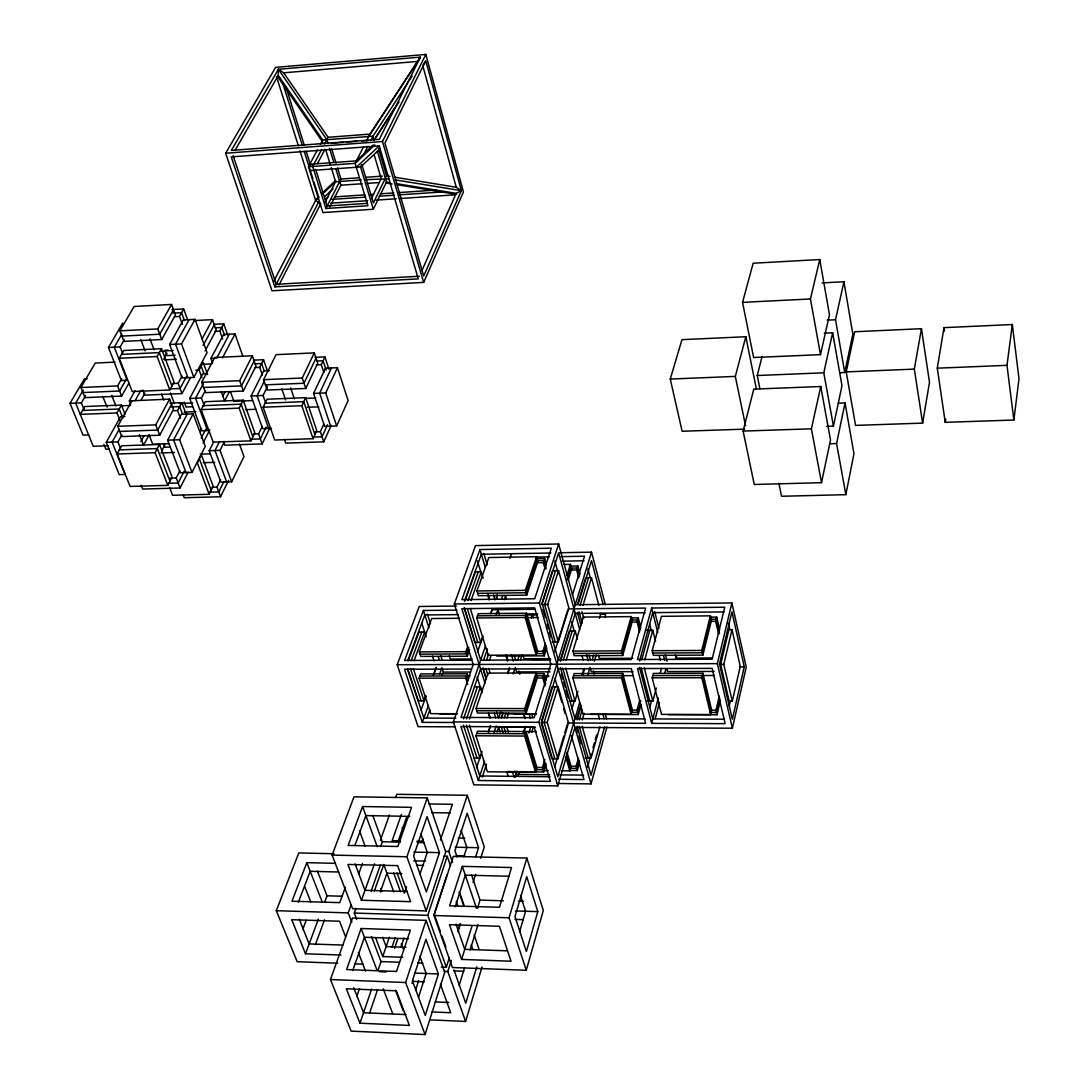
<?xml version="1.0" encoding="UTF-8"?>
<svg xmlns="http://www.w3.org/2000/svg" width="1089" height="1089" viewBox="0 0 1089 1089"><rect width="100%" height="100%" fill="white"/><g stroke="black" fill="none" stroke-linecap="round" stroke-linejoin="round"><path stroke-width="1.5" d="M234.979 150.418L278.294 75.454L278.389 69.288L420.422 57.118L379.312 139.324L231.358 150.418L278.389 69.288L283.698 72.813L328.116 137.282L369.974 134.11L420.422 57.118L368.763 136.506M1013.873 420.027L1018.991 378.768L1012.321 324.522L943.986 327.653L937.289 368.177L945.238 422.355L1013.873 420.027L1006.985 365.346L1012.321 324.522M945.238 422.355L945.756 419.074M922.628 423.117L929.489 382.253L921.457 328.687L854.674 331.75L846.221 371.894L855.546 425.391L922.628 423.117L914.324 369.117L921.457 328.687M778.88 483.203L781.507 496.271L845.84 494.665L853.953 453.705L845.023 402.944L838.271 403.189M845.84 494.665L836.583 443.536L845.023 402.944M821.514 482.686L830.512 439.983L820.752 386.513L753.792 389.127L743.12 431.094L754.255 484.469L821.514 482.686L811.4 428.807L820.752 386.513M826.714 426.371L833.439 426.139L841.974 385.669L832.649 332.758L824.278 333.139M839.701 372.737L844.751 372.533L852.85 334.105L843.934 281.779L822.141 282.909M833.439 426.139L823.788 372.806L832.649 332.758M844.751 372.533L835.535 319.758L843.934 281.779M820.507 354.646L829.478 314.748L819.758 259.55L753.166 263.225L742.548 302.374L753.629 357.519L820.507 354.646L810.434 298.958L819.758 259.55M732.38 728.228L746.237 667.108L731.89 602.938L575.278 604.708L558.643 543.983L475.539 545.603L454.331 603.987L473.225 664.467L453.378 721.939L473.824 784.829L557.786 785.904L574.924 727.438L732.38 728.228L717.352 663.637L731.89 602.938M744.263 666.863L732.353 719.23L719.502 663.895L731.931 611.841L744.263 666.863L739.73 666.876M729.181 706.121L730.311 701.221M732.284 701.262L740.275 666.386L731.999 629.673L728.922 629.687L720.659 664.413L729.194 701.262L732.284 701.262L723.777 664.399L731.999 629.673M668.36 714.643L717.011 714.792L715.936 710.287L719.298 696.048M719.829 698.294L716.48 712.546L709.756 712.519M717.011 714.792L720.346 700.54M710.641 714.561L711.689 710.096L702.922 673.301L653.373 673.41L652.188 677.821L661.527 714.398L710.641 714.561L701.847 677.739L702.922 673.301M718.59 634.043L715.65 621.315L716.685 617.082L710.014 617.15M702.881 655.129L701.765 650.446L710.341 615.843L661.445 616.32L652.175 650.705L653.359 655.36L702.881 655.129L711.43 620.512L710.341 615.843M710.886 618.184L702.323 652.787L652.774 653.032M759.904 388.719L757.25 375.514L762.096 356.43M712.492 657.96L676.065 658.11L676.609 656M655.265 718.549L659.471 702.337M651.685 723.355L637.473 668.564L712.152 668.36L725.151 723.668L651.685 723.355L658.341 697.872M664.685 673.574L665.964 668.728M649.779 707.578L651.481 701.098M646.784 701.139L652.828 701.153L656.286 688.003M660.193 673.206L661.486 668.278M745.557 425.799L735.32 376.413L745.829 336.732L681.959 339.659L670.266 379.054L682.122 431.258L744.563 429.148M590.592 714.384L638.249 714.547L637.079 710.082L639.733 700.241M640.754 700.826L637.664 712.315L631.089 712.301M638.249 714.547L640.89 704.692M631.157 714.302L632.355 709.892L622.717 673.465L574.189 673.574L572.868 677.943L583.051 714.153L631.157 714.302L621.492 677.862L622.717 673.465M641.734 659.771L649.779 630.313M644.783 659.757L652.787 630.286L646.771 630.34M639.57 660.941L652.787 612.644L724.09 611.923M651.63 608.016L637.473 659.512L712.124 659.213L724.73 607.226L651.63 608.016L657.729 632.45M557.364 783.481L591.014 783.889L606.954 726.962M639.624 631.892L637.092 622.01L638.263 617.831L631.484 617.899M622.731 655.496L632.382 621.234L631.198 616.619L583.296 617.082L572.95 651.113L574.23 655.714L622.731 655.496L621.506 650.854L631.198 616.619M604.613 726.88L591.041 775.232L577.143 726.322M587.488 767.105L591.136 754.228M592.961 747.789L594.335 742.957M595.247 739.73L596.609 734.912M585.256 757.862L591.082 757.917L599.862 726.839M631.783 618.92L622.118 653.182L573.59 653.414M526.273 970.272L543.316 910.418L526.831 858.05L453.283 856.403L433.967 915.509L452.384 967.508L526.273 970.272L509.067 917.796L526.831 858.05M569.125 770.468L577.333 770.549L579.675 762.382M537.803 911.602L526.368 951.487L514.988 916.516L526.736 876.686L537.803 911.602L515.533 910.949M577.333 770.549L576.108 766.302L578.45 758.135M579.062 760.258L576.721 768.426L570.146 768.358M561.556 770.781L569.833 770.862L571.112 766.479L566.988 752.295M579.266 719.897L582.125 710.11M519.535 931.953L525.565 911.248L520.474 895.389M582.207 719.911L584.099 713.377M579.675 702.596L557.813 776.852L541.696 722.361L558.194 668.796L631.321 668.578L645.627 723.327L567.723 722.987M587.692 675.343L590.047 667.326M592.239 659.893L593.682 655.006M604.735 617.477L605.688 614.21L599.998 614.278M576.802 718.25L580.151 706.843M577.156 719.856L581.39 705.427M594.376 661.146L596.255 654.72M554.655 766.996L563.857 736.028M564.823 732.761L567.246 724.621M571.875 708.993L574.733 699.383M581.866 675.357L583.772 668.945M558.14 686.723L547.209 722.47L541.097 722.443L551.824 758.72L557.881 758.774L568.512 722.905L558.14 686.723L552.096 686.737L541.587 720.823M569.084 701.03L575.006 701.03L577.891 691.27M582.724 675.003L584.657 668.496M599.535 618.307L600.978 613.42M545.044 763.226L543.084 769.746L534.849 769.651M507.542 771.557L543.751 771.951L546.202 763.825M430.06 1019.862L465.602 1021.455L482.046 967.018M543.751 771.951L542.417 767.514L544.881 759.387M535.584 772.305L536.972 767.718L526.041 731.481L524.612 736.055L535.584 772.305L487.409 771.774L475.92 735.756L477.445 731.209L536.387 731.631M476.791 966.869L465.738 1003.2L453.963 969.918M555.118 686.737L544.146 722.456L554.846 758.747M563.299 660.084L572.242 630.926M580.11 605.293L588.577 577.728M566.28 660.07L575.196 630.899L569.302 630.939L560.318 660.097M583.037 605.266L591.463 577.687L585.691 577.769L577.687 603.701M459.163 985.354L464.513 968.012M470.149 949.976L477.962 924.67M560.522 661.241L575.251 613.434L645.096 612.726M578.028 604.422L591.504 560.658L603.115 604.477M461.613 959.423L449.458 924.697L499.402 926.276L511 961.206L461.613 959.423L472.109 925.623M477.527 908.199L480.045 900.113L471.578 874.916M557.786 785.904L538.919 722.306L591.518 552.164L559.855 552.736M515.083 777.287L516.989 771.189M528.927 732.911L530.915 726.526M554.682 651.889L567.587 610.507M572.406 595.057L584.521 556.22L561.066 556.629M552.273 641.966L558.303 641.938L568.88 607.989L558.548 570.609L552.545 570.704L541.601 604.477L547.685 604.395L558.548 570.609M518.296 775.409L519.276 772.224M531.691 732.325L533.174 727.534M523.305 732.87L525.306 726.499M523.714 732.951L525.742 726.472M545.085 685.825L542.798 677.998L544.16 673.642L535.679 673.655M578.844 578.082L576.653 569.996L577.891 566.035L569.452 566.171M526.123 713.2L537.381 677.576L536.033 672.975L488.063 673.084L476.111 708.463L477.567 713.05L526.123 713.2L524.748 708.585L536.033 672.975M496.734 656.068L544.241 655.85L546.787 647.778M568.131 580.219L571.698 568.894L570.473 564.361L563.911 564.47M425.064 1034.55L444.707 972.327L426.112 920.355L352.496 918.068L330.471 979.528L351.107 1031.106L425.064 1034.55L405.639 982.523L426.112 920.355M441.249 967.086L446.299 967.277L449.321 957.68M457.911 930.496L459.926 924.112M473.089 882.389L475.634 874.344M480.712 858.241L484.265 846.983L467.304 795.297L396.859 794.303L395.715 797.488M458.02 931.558L460.511 923.663M465.602 1021.455L447.81 971.524L451.336 960.335M438.418 973.974L425.241 1015.438L412.391 980.753L425.935 939.317L438.418 973.974L414.446 973.049M475.58 857.084L478.561 847.705L467.167 813.238L454.916 850.7L457.04 856.975M544.241 655.85L542.921 651.263L545.48 643.191M566.879 575.673L570.473 564.361M536.7 675.275L525.442 710.899L476.846 710.763M546.134 645.491L543.574 653.563L536.782 653.591M566.988 579.566L571.085 566.634M455.202 906.742L465.302 875.148L509.298 876.25M536.115 655.006L537.503 650.678L526.627 613.202L478.262 613.692L476.764 617.98L488.185 655.238L536.115 655.006L525.197 617.517L526.627 613.202M507.052 717.991L508.617 713.145M555.553 570.663L544.65 604.436L555.281 641.952M418.462 997.388L426.167 973.498L419.864 956.196M463.819 856.825L466.841 847.46L461.083 830.254M462.321 866.354L449.621 905.817L499.511 907.273L511.531 867.525L462.321 866.354L476.492 908.24M591.014 783.889L539.436 603.007L558.643 543.983M415.59 990.051L418.639 980.658M504.18 717.978L505.745 713.145M447.062 874.698L434.198 914.079L440.324 931.394M412.064 983.476L413.085 980.345M478.33 780.5L460.906 726.554L534.127 726.908L550.394 781.371L478.33 780.5L484.564 761.415M494.052 732.366L496.162 725.9M500.709 712.002L498.639 718.345L496.679 712.029M513.164 673.9L515.233 667.557L516.54 671.927L550.163 671.845M517.643 660.193L519.222 655.347M531.378 618.184L532.426 614.945L533.256 617.844M501.308 717.964L502.873 713.132M482.291 777.124L486.497 764.206M497.006 731.903L498.585 727.071L535.461 727.248M501.553 717.964L503.104 713.2M520.515 659.703L522.094 654.857M474.014 757.998L479.936 758.053L482.059 751.601M488.43 732.244L490.554 725.791M507.76 673.533L509.353 668.7M426.194 910.894L445.714 851.857L427.242 797.897L353.993 796.835L332.118 855.083L352.618 908.702L426.194 910.894L406.905 856.771L427.242 797.897M545.113 569.111L543.288 562.632L544.65 558.521L536.196 558.671M446.299 967.277L427.773 915.318L447.225 856.267L443.876 856.185M452.548 862.461L448.804 851.475L467.304 795.297M476.533 767.813L480.78 754.908M488.226 732.325L490.349 725.873M507.978 672.335L509.543 667.571M439.466 852.646L426.371 891.986L413.602 855.927L427.065 816.655L439.466 852.646L413.943 852.088M537.231 559.065L526.028 592.729L477.676 593.355M526.708 595.111L537.898 561.434L536.564 556.683L488.825 557.541L476.955 590.973L478.398 595.724L526.708 595.111L525.334 590.333L536.564 556.683M440.432 840.123L452.398 804.308L428.835 803.941M400.861 947.321L404.005 937.942M394.586 948.328L397.757 938.936M419.85 874.372L427.283 852.388L420.749 833.63M466.541 718.903L477.472 686.764M486.456 660.383L488.634 653.972M369.552 1013.287L377.597 989.588M391.958 947.239L395.144 937.86M469.536 718.917L480.44 686.764L474.518 686.764M489.383 660.383L491.016 655.564M463.546 718.89L480.562 669.014L550.503 668.809M483.53 660.397L487.423 648.921M504.248 599.753L505.623 595.642M359.969 1023.197L346.343 988.771L396.328 990.813L409.41 1025.443L359.969 1023.197L371.648 989.016M378.074 970.204L381.014 961.56L371.526 936.554M402.739 957.285L382.729 956.55L389.331 937.221M406.524 886.841L404.373 893.171L397.036 872.902M421.879 841.906L422.913 838.857M485.49 645.94L460.974 717.433L534.168 717.705L550.843 664.208L534.672 607.866L461.818 608.669L484.973 683.211M496.298 614.4L497.932 609.677L499.279 614.196M501.539 599.154L502.628 595.942M464.35 608.588L474.845 642.469L480.739 642.428L482.958 636.03M490.69 613.624L492.351 608.819M477.431 652.284L482.332 638.1M491.044 612.889L492.133 609.731L534.672 609.282M496.271 597.752L497.36 594.594M509.883 558.344L511.517 553.62M467.698 684.328L465.738 678.12L467.222 673.805L420.653 673.914L419.088 678.188L430.849 713.663L457.23 713.744M356.797 996.408L359.52 988.526M459.64 618.266L431.707 618.538L419.333 651.903L420.817 656.422L467.358 656.204L469.59 649.806M352.795 970.408L364.447 937.248L408.47 938.732M380.347 891.932L386.922 873.201L401.841 873.569M398.002 841.661L406.687 816.9M467.358 656.204L465.929 651.671L467.617 646.866M468.883 647.547L466.65 653.931L420.082 654.162M371.077 891.319L380.483 864.789M361.112 928.509L346.588 969.564L396.532 971.47L410.349 930.115L361.112 928.509L376.985 970.068M374.357 891.02L383.75 864.489L393.769 891.918M401.446 814.409L392.149 840.708L400.384 840.871M471.02 600.515L481.229 571.848L475.349 571.929L465.071 600.584M454.331 722.483L422.314 722.347L428.372 705.495M439.629 674.064L441.889 667.775L443.277 672.104L442.161 675.248M356.675 919.32L354.293 913.072L355.98 908.335M380.347 840.368L389.454 814.953M468.039 600.556L478.289 571.888M361.439 900.249L347.908 864.448L397.635 865.632L410.635 901.665L361.439 900.249L374.466 863.795M380.646 846.534L382.348 841.756L372.765 815.375M426.997 717.692L429.801 709.824M351.829 922.247L348.221 912.895L351.08 905M479.95 549.55L461.886 599.644L534.713 598.759L551.306 548.203L479.95 549.55L485.258 567.301M464.486 601.251L481.352 554.26L550.925 552.994M358.485 874.413L362.433 863.509M407.585 668.673L418.339 700.799L424.016 700.812L425.745 696.034M433.231 675.303L436.117 667.326M421.007 710.191L426.098 696.062M434.035 674.077L436.308 667.788M345.444 887.086L339.754 902.618L291.975 901.229L306.812 862.665L335.439 863.346M355 845.187L365.877 815.607L409.695 816.355M315.388 944.558L324.522 919.824M414.038 660.683L424.669 632.083L418.993 632.124L408.293 660.696M341.007 955.039L305.505 953.76L318.342 919.184M324.685 902.114L327.04 895.798L317.416 871.091M362.569 806.541L348.153 845.445L397.839 846.493L411.56 807.33L362.569 806.541L377.23 846.657M411.166 660.683L421.824 632.096M456.917 610.112L423.376 610.48L404.591 660.451L471.374 660.179M407.858 660.274L424.819 614.958L458.319 614.618M302.688 929.611L306.172 920.355M455.433 726.853L418.081 726.662L397.199 664.726L419.238 606.478L456.4 606.056M298.4 902.155L310.188 871.282L338.747 872.003M337.658 963.221L297.188 961.696L276.307 910.703L298.794 852.932L334.037 853.735M423.662 282.405L463.438 191.963L425.84 54.45L275.612 67.368L225.641 153.236L271.991 290.777L423.662 282.405L382.484 141.529L425.84 54.45M394.844 177.208L456.237 187.267L461.382 190.67L423.716 276.007L384.934 143.054L425.772 60.725L461.382 190.67L456.182 193.352L396.437 183.66M422.137 270.113L456.182 193.352M336.664 425.949L348.126 400.548L337.44 367.687L325.434 368.218L313.591 393.415L324.631 426.384L336.664 425.949L325.72 392.925L337.44 367.687M284.406 439.343L285.713 443.114L323.746 441.821L331.219 425.377M327.503 424.819L322.045 436.757L313.768 437.043M323.746 441.821L320.343 431.693L323.76 424.234M313.06 438.704L316.776 430.618L305.655 397.662L267.077 399.214L263.157 407.204L274.687 440.024L313.06 438.704L301.844 405.693L305.655 397.662M331.437 367.959L319.649 393.17L330.648 426.167M323.855 372.397L321.282 364.597L324.93 356.893L315.048 357.342M305.778 388.46L317.729 363.304L314.299 352.89L276.048 354.66L263.606 379.666L267.227 390.053L305.778 388.46L302.266 378.006L314.299 352.89M316.014 358.104L304.022 383.233L265.417 384.866M317.375 149.983L308.473 166.726L322.902 212.559L373.296 209.251L386.486 182.054L377.393 151.208M223.381 441.453L224.756 445.183L262.15 443.917L270.031 427.596M378.604 148.785L386.554 175.846L373.377 202.949L361.834 164.48L360.582 166.957L373.296 209.251M266.124 427.051L260.366 438.908L250.593 439.248M371.267 198.879L381.191 178.569L374.14 154.692M262.15 443.917L258.583 433.885L262.19 426.48M183.36 495.332L184.286 497.714L220.577 496.747L228.608 480.399M250.906 440.841L254.84 432.823L243.187 400.167L205.277 401.691L201.138 409.627L213.185 442.148L250.906 440.841L239.172 408.144L243.187 400.167M213.689 441.889L209.197 450.737L220.89 482.1L231.63 481.787L243.977 456.536L239.444 444.026M223.898 481.542L218.78 491.929L208.87 492.201M220.577 496.747L216.97 487.096L220.645 479.691M265.784 403.27L263.062 395.484L267.431 386.636M209.183 494.283L213.172 486.252L201.411 454.903L197.34 462.893L209.183 494.283L172.579 495.277L169.544 487.477M264.409 381L257.086 395.715L268.602 428.413M271.556 428.304L262.68 428.63L251.123 395.96L263.633 370.941L269.541 370.682M262.381 375.079L259.686 367.361L263.538 359.697L253.383 360.16M369.062 150.105L370.505 147.233M412.159 75.999L372.983 136.193L374.112 140.059L394.79 107.757M231.63 481.787L220.032 450.37L224.484 441.508M243.337 391.046L255.956 366.067L252.362 355.763L214.764 357.505L201.669 382.321L205.453 392.625L243.337 391.046L239.662 380.687L252.362 355.763M363.563 154.842L367.905 146.239M370.804 140.495L372.983 136.193L322.684 139.991L320.411 144.265M219.447 441.685L214.982 450.547L226.621 481.923M254.159 360.922L241.499 385.874L203.561 387.48M363.672 146.552L355.15 163.364L367.919 205.726L325.897 208.503L312.693 166.413L321.554 149.669M366.585 140.808L369.974 134.11M329.817 206.896L340.857 185.198L335.807 168.809M325.897 208.503L340.939 179.032L337.549 167.978M191.991 472.408L205.277 446.367L193.148 413.847L181.346 414.31L167.638 440.16L180.161 472.762L191.991 472.408L179.576 439.752L193.148 413.847M325.216 201.955L335.575 181.74L331.192 167.515M141.189 485.326L142.673 489.056L180.066 487.995L188.22 472.068M203.085 443.032L209.878 429.774M224.565 401.079L229.194 392.04M279.002 284.95L320.738 203.806L315.633 200.471L299.897 150.65M184.082 471.428L178.147 482.999L168.373 483.285M201.234 438.064L205.767 429.243M222.782 396.151L225.096 391.632M180.066 487.995L176.2 477.976L179.93 470.747M200.131 431.625L201.642 428.685M274.891 286.87L231.236 156.884L379.231 145.926L418.258 278.879L274.891 286.87L318.383 202.581M167.829 485.354L172.13 477.064L159.511 444.475L121.6 445.782L117.095 453.977L130.108 486.443L167.829 485.354L155.128 452.711L159.511 444.475M273.652 281.507L315.633 200.471L318.478 196.592L313.891 182.054M204.296 405.707L201.451 397.989L205.29 390.679M222.469 357.873L235.006 333.969L223.585 334.527L210.939 358.404L212.6 362.991M317.471 163.527L325.012 149.234M187.24 414.079L173.6 439.956L186.069 472.585M203.289 383.614L195.584 398.234L207.591 430.618L201.792 430.822L189.731 398.465L202.881 373.622L207.237 373.432M216.697 358.145L229.289 334.255M161.771 450.873L164.888 445.006M324.59 143.952L328.116 137.282M180.488 418.271L177.575 410.553L181.781 402.644L169.925 403.121M201.941 377.72L199.137 370.056L203.18 362.46L207.645 374.684M222.701 339.115L219.855 331.138L223.749 323.828L213.92 324.318M132.014 400.643L117.721 426.289L121.818 436.58L159.702 435.219L173.505 409.41L169.612 399.105L129.36 400.929L130.557 403.978M142.741 390.053L144.714 395.144L181.972 393.592L190.548 377.556M205.059 350.93L216.207 330.076L212.478 319.635L194.305 320.574M193.856 377.407L207.06 352.632L194.999 319.322L183.238 319.935L169.625 344.505L182.067 377.924L193.856 377.407L181.509 343.933L194.999 319.322M171.558 404.264L157.714 430.06L119.776 431.448M186.301 376.808L180.053 388.474L169.87 388.896M203.099 345.54L214.288 324.713M159.702 435.219L155.713 424.873L169.612 399.105M181.972 393.592L178.12 383.328L182.054 376.059M202.05 338.965L212.478 319.635M143.598 445.088L149.125 434.851M140.876 441.63L144.047 435.777M169.802 389.971L174.063 382.089L161.526 348.684L123.765 350.495L119.273 358.281L132.218 391.55L169.802 389.971L157.17 356.511L161.526 348.684M189.105 319.635L175.56 344.219L187.961 377.665M120.43 448.069L117.966 441.903L121.914 434.77M140.889 400.453L144.905 393.197M163.745 359.139L167.025 353.204M119.245 429.27L112.099 442.107L125.072 474.45L119.259 474.613L106.246 442.311L120.58 416.651L124.936 416.488M135.118 400.698L140.767 390.529M129.36 400.929L135.036 390.774M182.38 324.359L179.481 316.463L183.66 308.936L171.858 309.575M161.716 339.509L175.438 314.993L171.558 304.444L134.11 306.472L119.913 330.838L123.969 341.374L161.716 339.509L157.755 328.919L171.558 304.444M173.505 309.725L159.743 334.228L121.941 336.106M117.013 412.922L121.424 405.067L84.779 406.537L80.259 414.364L117.013 412.922L120.035 420.572M115.08 362.12L95.247 363.045L80.913 387.507L84.996 397.621L121.628 396.097L128.978 383.069M126.188 379.448L119.627 391.019L82.955 392.571M121.628 396.097L117.626 385.928L121.737 378.7M122.594 353.217L120.144 346.901L124.296 339.714M84.425 410.458L81.348 402.889L85.541 395.675M121.805 334.255L114.291 347.187L127.195 380.32L121.396 380.565L108.464 347.473L122.717 323.065M83.254 390.148L75.672 403.121L93.259 446.286L108.179 445.769M88.631 434.919L83.009 435.124L70.009 403.352L84.384 378.863L87.188 378.741M374.112 140.059L399.023 101.808M423.008 64.972L424.86 62.141M322.14 193.148L335.603 180.475M373.282 145L356.402 160.886L309.78 164.262M315.633 200.471L319.159 197.163M322.671 193.869L335.575 181.74L361.276 179.957M374.834 144.864L355.15 163.364L308.473 166.726M324.508 196.878L333.071 188.901M356.321 167.257L379.231 145.926M325.475 199.437L327.843 197.245M380.442 148.58L360.582 166.957L309.684 170.592M283.698 72.813L417.264 61.447M331.383 143.258L343.103 142.387M346.452 142.128L356.498 141.379M361.534 140.998L368.232 140.495M225.641 153.236L382.484 141.529M340.939 179.032L359.166 177.752M365.809 177.289L382.375 176.132M364.597 179.726L388.678 178.814M340.857 185.198L362.269 183.728M367.279 183.374L378.972 182.571M334.405 196.932L364.965 194.863M370.056 194.523L373.445 194.291M380.238 193.828L393.81 192.916M398.901 192.576L436.253 190.044M331.995 199.369L365.645 197.109M379.108 196.211L394.245 195.19M399.295 194.849L443.032 191.909M330.811 203.139L367.701 200.675M376.086 200.117L396.219 198.77M399.568 198.552L454.916 194.849M367.469 203.344L327.163 206.012L315.701 169.408M419.415 276.252L276.225 284.27L233.128 155.7M173.124 313.142L181.577 312.693L184.463 320.588M174.403 316.722L179.481 316.463M119.913 330.838L157.755 328.919M215.241 327.803L221.802 327.476L224.633 335.439M742.548 302.374L810.434 298.958M214.928 331.383L219.855 331.138M108.464 347.473L120.144 346.901M169.625 344.505L181.509 343.933M168.155 350.113L164.82 350.263L166.835 355.627L175.152 355.232M161.417 351.08L173.165 350.522M827.204 320.152L835.535 319.758M121.532 354.388L159.348 352.591L171.939 386.023M119.273 358.281L157.17 356.511M164.589 359.833L176.35 359.288M210.939 358.404L215.268 358.213M203.507 364.298L211.661 363.93M254.84 363.821L261.619 363.522L264.3 371.24M316.504 361.044L323.106 360.745L326.183 370.097M195.789 370.206L199.137 370.056M254.595 367.578L259.686 367.361M316.327 364.829L321.282 364.597M80.913 387.507L117.626 385.928M173.028 383.546L178.12 383.328M201.669 382.321L239.662 380.687M263.606 379.666L302.266 378.006M70.009 403.352L81.348 402.889M189.731 398.465L201.451 397.989M251.123 395.96L263.062 395.484M313.591 393.415L325.72 392.925M670.266 379.054L735.32 376.413M757.25 375.514L823.788 372.806M846.221 371.894L914.324 369.117M937.289 368.177L1006.985 365.346M120.852 405.829L130.639 405.435M179.426 403.474L192.685 402.944M252.457 400.548L233.904 401.297L230.596 392.081M305.846 398.411L315.687 398.016M82.519 410.444L119.218 408.988L122.839 418.149M171.204 406.918L179.685 406.592L182.584 414.296M203.207 405.653L241.186 404.142L252.879 436.825M265.117 403.202L303.749 401.664L314.925 434.647M192.658 406.755L186.083 407.027L184.245 402.113M172.47 410.757L177.575 410.553M201.138 409.627L239.172 408.144M263.157 407.204L301.844 405.693M184.218 412.064L195.829 411.615M245.556 409.682L255.67 409.287M307.357 407.286L318.832 406.837M117.721 426.289L155.713 424.873M253.683 434.048L258.583 433.885M315.374 431.87L320.343 431.693M106.246 442.311L117.966 441.903M167.638 440.16L179.576 439.752M169.571 443.659L152.719 444.23L149.139 435.028M109.131 449.131L105.851 449.24L103.877 444.339M169.816 447.062L164.807 447.225L163.377 443.522M119.354 449.866L157.32 448.586L169.979 481.202M743.12 431.094L811.4 428.807M209.197 450.737L220.032 450.37M117.095 453.977L155.128 452.711M160.954 452.929L174.458 452.479M200.145 454.154L209.959 453.827M203.248 462.716L214.71 462.349M829.886 443.754L836.583 443.536M169.68 478.166L176.2 477.976M212.015 487.246L216.97 487.096M535.938 557.078L549.346 556.847M537.204 560.685L543.969 560.576L546.242 568.662M562.305 561.162L584.058 560.794M536.523 562.741L543.288 562.632M570.513 568.118L577.279 568.009L579.457 576.108M571.589 570.064L576.653 569.996M476.955 590.973L525.334 590.333M454.331 603.987L539.436 603.007M568.09 608.914L645.6 608.084L631.321 659.539L558.235 659.825L542.213 603.469L558.616 552.858L579.743 629.769M525.973 613.924L537.653 613.815M526.845 614.999L537.49 614.904M477.513 615.843L525.919 615.353L536.809 652.842M476.764 617.98L525.197 617.517M526.845 617.626L538.579 617.504M630.899 619.981L637.678 619.913L640.209 629.796M711.158 619.246L716.181 619.192L719.461 633.512M630.3 622.078L637.092 622.01M710.641 621.356L715.65 621.315M419.333 651.903L465.929 651.671M536.115 651.304L542.921 651.263M572.95 651.113L621.506 650.854M652.175 650.705L701.765 650.446M472.068 658.968L450.302 659.049L449.281 655.85M550.408 658.627L524.054 658.75L523.101 655.51M632.9 658.287L599.29 658.423L598.406 655.156M531.908 659.512L550.544 659.43M550.544 659.866L480.617 660.138L464.336 607.567M397.199 664.726L717.352 663.637M720.659 664.413L723.777 664.399M471.306 669.041L404.495 669.218L422.314 722.347M443.277 672.104L470.312 672.036M633.117 671.641L591.259 671.736L590.456 668.796M714.207 671.437L667.489 671.559L666.754 668.592M419.864 676.051L466.473 675.956L468.011 680.829M466.922 675.956L470.271 675.942M536.686 675.833L543.479 675.82L545.766 683.647M543.751 675.806L548.693 675.806M573.535 675.752L622.105 675.67L631.756 712.097M622.813 675.656L632.9 675.643M652.787 675.602L702.391 675.507L711.171 712.329M702.596 675.507L714.193 675.479M543.697 676.432L548.774 676.419M419.088 678.188L465.738 678.12M536.006 677.998L542.798 677.998M572.868 677.943L621.492 677.862M652.188 677.821L701.847 677.739M476.111 708.463L524.748 708.585M630.504 710.069L637.079 710.082M710.899 710.273L715.936 710.287M506.181 713.908L536.469 714.003M439.711 713.908L456.672 713.962M514.389 714.139L536.074 714.221M455.828 718.182L423.852 718.059L407.708 669.789M645.124 718.903L574.951 718.631L560.454 667.625M724.512 719.203L652.842 718.931L639.515 667.38M453.378 721.939L538.919 722.306M476.683 733.482L525.32 733.768L536.278 770.005M475.92 735.756L524.612 736.055M569.533 766.234L576.108 766.302M535.829 767.446L542.417 767.514M543.357 770.59L548.312 770.631M549.754 774.755L515.995 774.374L514.988 771.148M559.882 774.878L583.527 775.137M550.081 776.756L479.813 775.953L463.465 725.192M558.603 779.261L583.963 779.561L571.33 735.565M431.816 812.653L450.288 812.952M458.21 838.026L464.84 838.162M416.856 841.212L423.444 841.348M382.348 841.756L400.629 842.137M417.237 842.478L423.893 842.614M455.202 847.215L478.561 847.705M445.455 851.394L448.804 851.475M456.414 855.641L464.704 855.818M332.118 855.083L406.905 856.771M413.738 860.841L425.377 861.113M416.964 865.279L423.607 865.428M407.259 891.469L364.992 890.312L355.068 863.863M327.04 895.798L341.96 896.22M480.045 900.113L503.39 900.766M518.405 901.202L523.414 901.338M276.307 910.703L348.221 912.895M354.293 913.072L427.773 915.318M433.967 915.509L509.067 917.796M514.974 919.415L523.319 919.674M342.858 945.089L309.153 943.904L299.189 919.157M406.061 947.294L386.132 946.6L382.607 937.221M507.175 950.82L464.744 949.336L455.964 924.098M381.014 961.56L399.391 962.24M417.754 962.921L422.763 963.112M354.524 963.847L362.95 964.16M453.841 970.898L463.819 971.265M444.448 971.388L447.81 971.524M379.258 971.701L385.955 971.96M412.568 981.352L424.261 981.815M330.471 979.528L405.639 982.523M435.192 1001.907L448.736 1002.479M432.034 1011.926L450.71 1012.729L440.432 984.252M406.02 1014.594L363.549 1012.729L353.707 987.696M385.615 182.87L392.217 183.946M397.172 184.749L456.618 194.359M395.28 179.889L461.382 190.67M386.486 182.054L389.794 182.584M386.554 175.846L389.862 176.391M278.389 69.288L326.85 139.664L328.034 143.503M278.294 75.454L322.684 139.991M277.409 76.271L322.929 142.441M305.505 953.76L291.702 919.701L339.523 921.212L345.567 936.785M102.815 396.478L107.035 407.027M304.634 886.419L310.746 901.842M121.424 405.067L125.031 414.228M111.786 395.457L115.965 406.02M139.406 434.606L143.612 445.347M306.812 862.665L322.303 902.182M358.295 952.439L365.536 971.17M140.849 339.754L145.028 350.753M161.499 394.027L163.826 400.126M383.26 988.894L392.721 1013.641M149.942 338.829L154.107 349.828M170.415 393.02L174.444 403.679M375.637 937.806L382.729 956.55M395.443 990.214L403.175 1010.66M181.781 402.644L186.41 414.963M199.369 458.891L211.184 490.254M359.493 830.907L365.223 846.412M380.769 888.474L381.926 891.592M401.256 943.877L402.984 948.573M201.166 366.244L203.956 373.895M183.66 308.936L187.689 319.989M221.176 391.55L224.511 400.766M393.687 872.983L400.48 891.7M441.998 936.104L445.891 947.131M223.749 323.828L227.696 334.976M402.168 827.599L403.27 830.703M235.006 333.969L242.888 356.375M456.277 901.42L457.897 906.13M471.197 944.721L472.83 949.472M263.538 359.697L267.281 370.491M281.847 389.032L285.577 399.881M290.668 388.011L294.37 398.873M447.225 856.267L450.451 865.701M460.13 893.974L464.431 906.552M474.137 934.866L479.092 949.349M459.068 892.15L463.914 906.307M413.33 668.66L424.016 700.812M410.458 668.673L421.171 700.812M324.93 356.893L329.014 369.348M421.756 623.017L426.221 636.888M432.469 656.109L434.035 660.914M423.376 610.48L428.957 627.768M438.268 656.572L439.303 659.771M466.446 725.247L476.968 758.026M427.378 614.087L430.468 623.684M440.773 655.687L442.325 660.479M469.441 725.26L479.936 758.053M467.222 673.805L468.76 678.678M276.524 76.734L298.372 145.831M285.971 86.957L304.158 144.81M306.172 151.248L310.719 165.705M282.854 83.499L302.197 144.891M304.226 151.357L312.87 178.827M480.44 686.764L481.896 691.433M488.702 713.227L490.159 717.896M477.118 676.909L482.046 692.686M488.457 713.186L489.927 717.923M506.739 771.72L508.236 776.511M483.012 667.856L486.429 678.896M501.498 727.575L502.995 732.421M482.89 668.455L485.912 678.188M494.283 713.213L495.754 717.937M498.585 727.071L500.096 731.903M512.62 772.278L514.131 777.124M470.312 608.52L480.739 642.428M488.743 668.442L490.254 673.315M506.93 727.52L508.386 732.216M325.829 150.146L330.212 164.357M467.331 608.56L477.785 642.442M485.817 668.442L487.818 674.935M504.057 727.506L505.5 732.203M331.723 149.016L336.093 163.227M329.491 148.254L333.874 162.479M481.229 571.848L483.162 578.273M488.008 594.349L489.451 599.168M506.48 655.769L507.937 660.628M523.959 713.88L525.361 718.563M477.431 560.876L481.352 573.903M488.212 596.704L489.192 599.957M505.65 654.652L507.597 661.118M523.414 713.676L524.871 718.495M493.535 595.002L495.005 599.889M511.367 654.625L513.3 661.091M529.036 713.69L530.479 718.509M483.788 553.443L487.191 564.851M496.421 595.792L497.387 599.045M514.171 655.347L515.628 660.193M518.84 671.001L519.807 674.214M531.772 714.357L532.739 717.569M505.405 595.601L506.358 598.827M547.209 722.47L557.881 758.774M544.16 673.642L545.984 679.917M566.348 754.473L570.473 768.671M565.695 756.664L569.833 770.862M554.914 678.365L561.774 702.269M563.612 708.64L564.987 713.431M542.989 609.364L545.317 617.517M547.168 624.038L548.557 628.925M549.496 632.192L550.884 637.079M561.488 674.363L562.836 679.073M563.721 682.204L565.068 686.914M565.953 690.045L568.186 697.886M576.721 727.874L578.068 732.611M578.967 735.769L581.213 743.664M547.685 604.395L558.303 641.938M565.681 668.074L575.006 701.03M582.152 726.322L591.082 757.917M562.7 668.088L572.038 701.03M579.212 726.309L588.169 757.89M544.65 558.521L546.46 564.987M575.196 630.899L577.456 639.066M581.975 655.415L583.323 660.329M598.188 714.112L599.495 718.835M554.832 560.958L558.358 573.74M571.602 621.656L574.311 631.443M577.429 612.549L580.995 625.603M589.04 654.993L590.388 659.893M593.369 670.77L594.24 673.982M605.225 714.085L606.546 718.89M586.467 654.271L588.264 660.792M602.843 713.921L604.191 718.794M423.049 66.674L456.237 187.267M581.989 611.759L583.772 618.28M579.062 611.787L582.179 623.207M577.891 566.035L580.069 574.121M591.463 577.687L598.827 605.293M587.897 568.866L590.061 576.979M591.518 552.164L605.416 604.749M641.217 667.856L649.806 701.139M644.266 667.843L652.828 701.153M638.263 617.831L640.781 627.7M652.787 630.286L655.564 641.353M659.144 655.564L660.329 660.315M649.67 624.242L651.331 630.844M654.748 611.746L658.859 628.244M665.433 654.639L667.067 661.241M663.5 655.551L664.739 660.506M675.289 654.952L676.065 658.11M716.685 617.082L719.611 629.81M728.337 623.221L729.807 629.687M745.829 336.732L756.379 389.004M943.986 327.653L944.462 331.015"/></g></svg>
